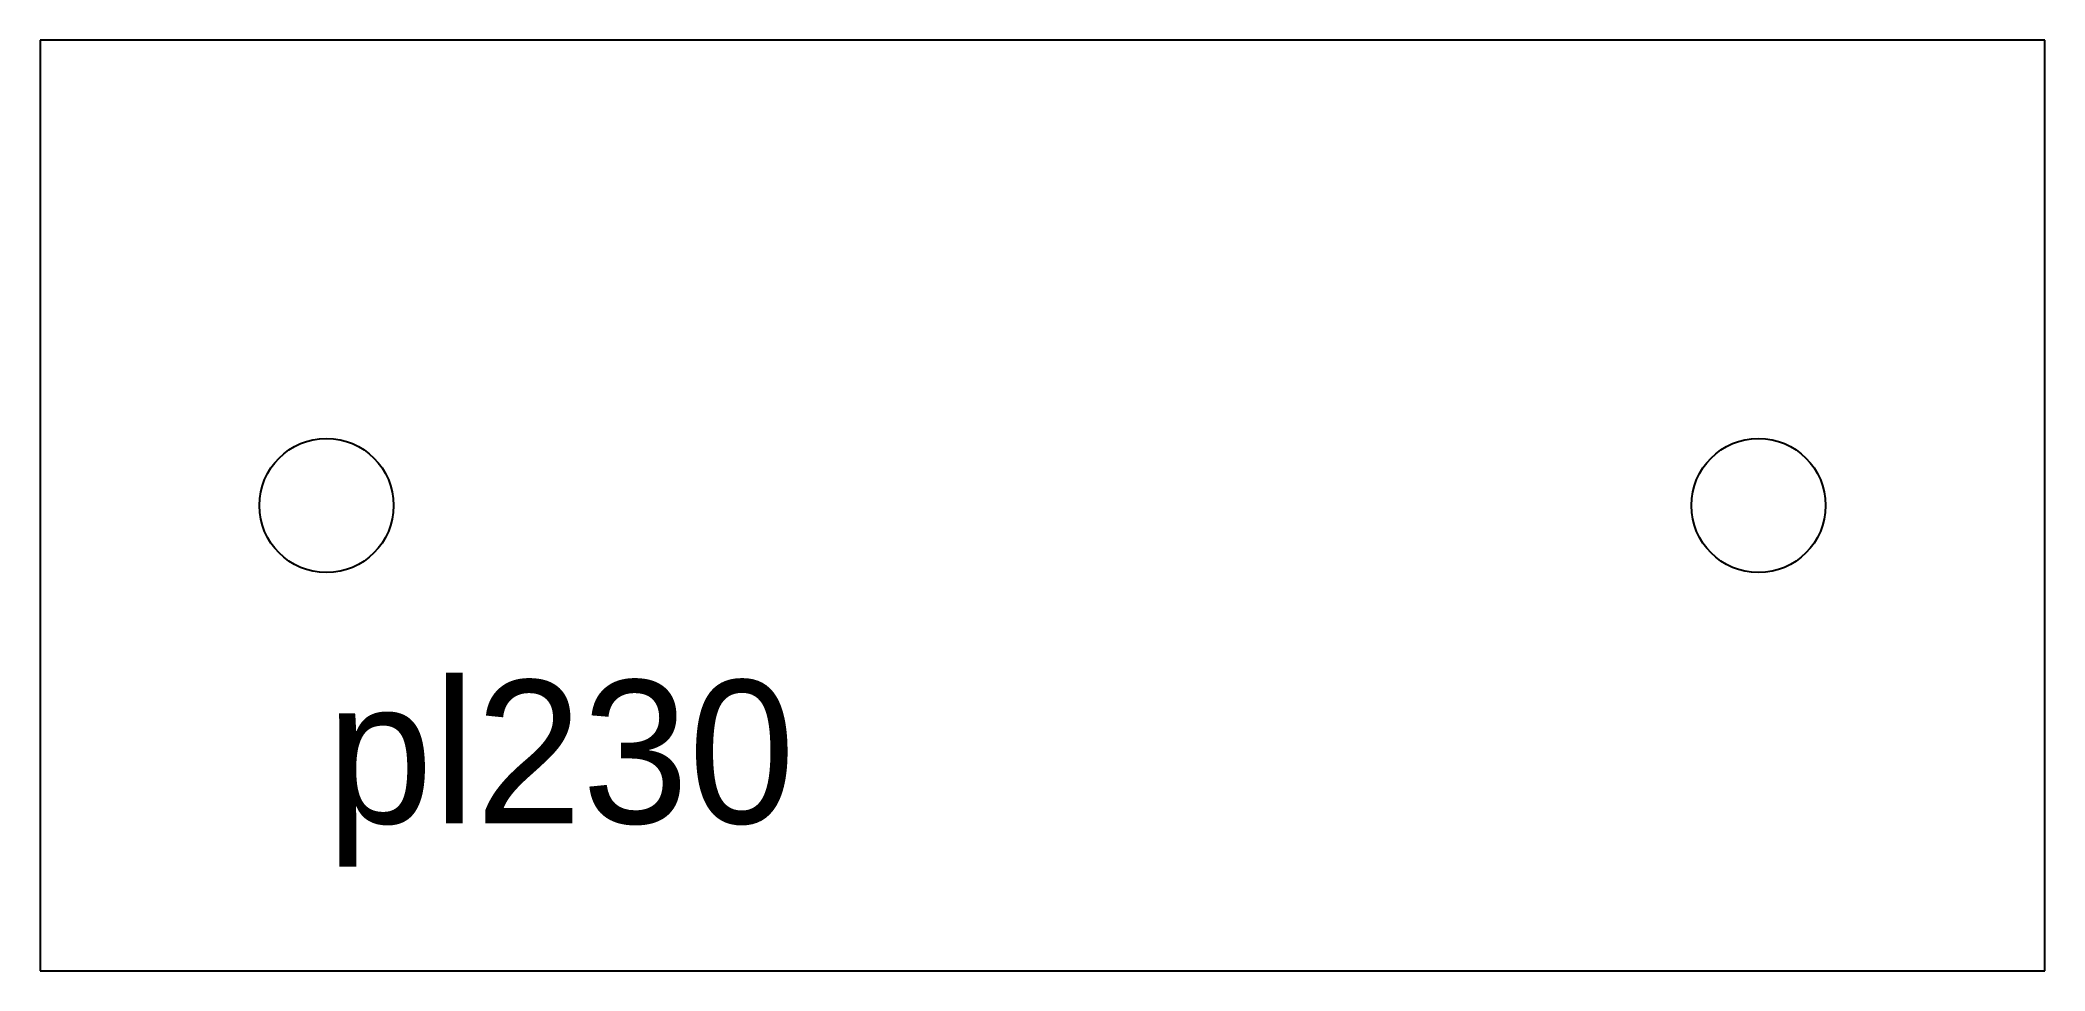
# Model space of a CAD drawing. Extents: x 0 to 14, y 0 to 6.5.
import ezdxf

# ---------------------------------------------------------------- set-up
doc = ezdxf.new("R2010")
doc.units = 0
doc.header["$MEASUREMENT"] = 0
for name, color, linetype in [('15', 4, 'CONTINUOUS'), ('BURN', 1, 'CONTINUOUS'), ('SCRIBE', 1, 'CONTINUOUS')]:
    doc.layers.add(name, color=color, linetype=linetype)

msp = doc.modelspace()

# ---------------------------------------------------------------- linework, layer by layer
at = {"layer": '15'}
for centre in [(2, 3.25), (12, 3.25)]:
    msp.add_circle(centre, 0.46875, dxfattribs=at)
at = {"layer": 'BURN'}
for p, q in [((14, 6.499999), (0, 6.499999)), ((0, 6.499999), (0, 0)), ((13.999999, 0), (14, 6.499999)), ((0, 0), (13.999999, 0))]:
    msp.add_line(p, q, dxfattribs=at)

# ---------------------------------------------------------------- texts
at = {"layer": 'SCRIBE'}
msp.add_text('pl230', height=1, dxfattribs=at).set_placement((2, 1.03))

doc.saveas('drawing.dxf')
